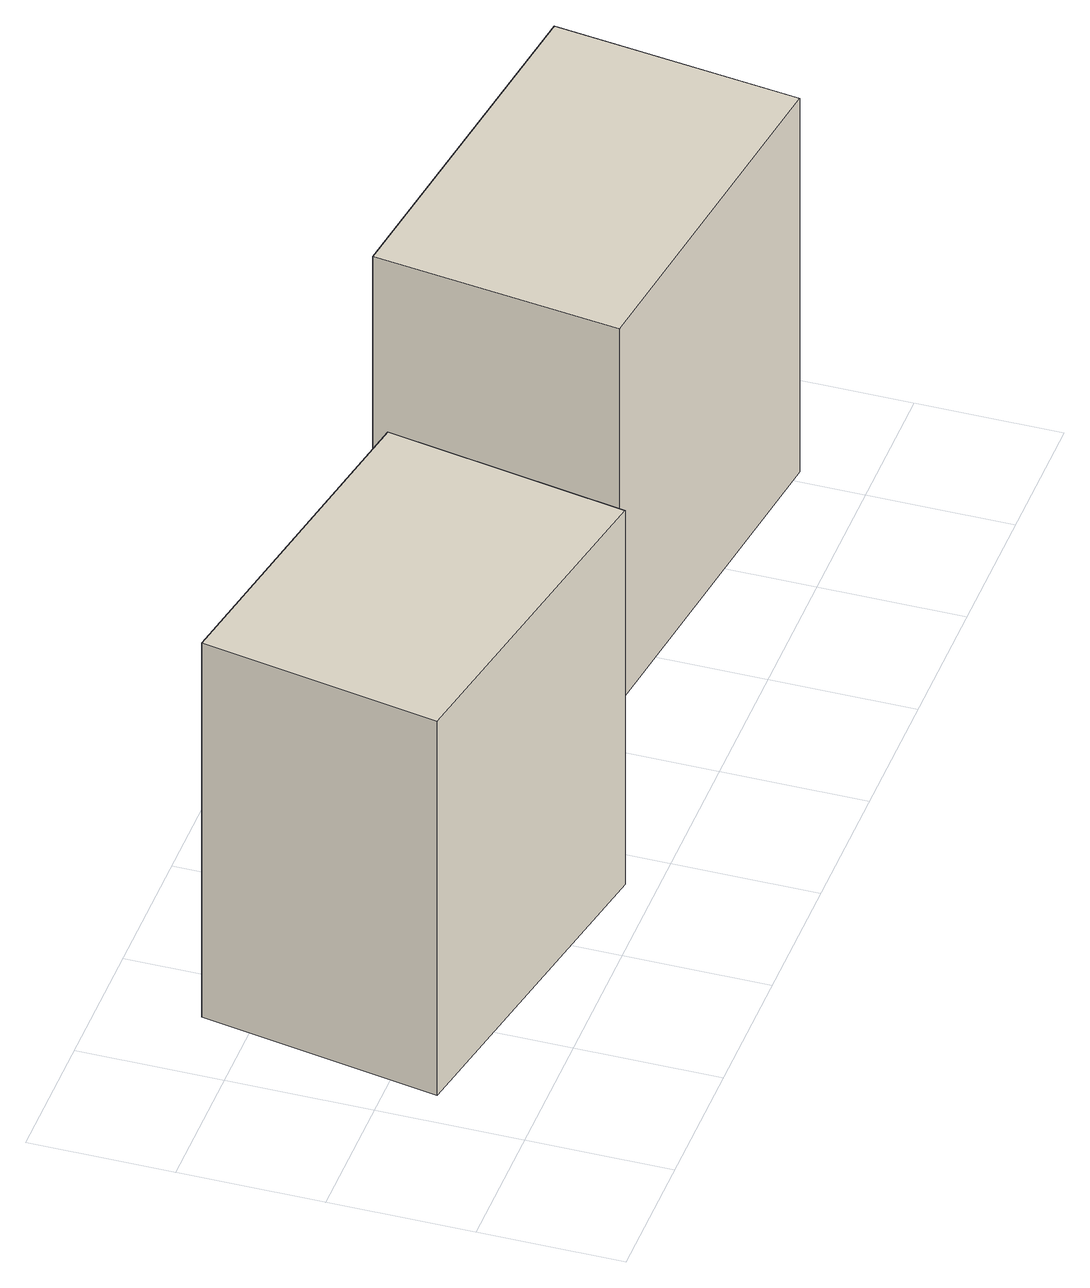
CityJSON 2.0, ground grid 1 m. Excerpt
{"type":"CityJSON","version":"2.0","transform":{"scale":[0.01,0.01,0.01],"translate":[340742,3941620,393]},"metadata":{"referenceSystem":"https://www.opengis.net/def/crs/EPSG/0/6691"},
"CityObjects":{
"building1":{"type":"Building","attributes":{"BuildingIDAttribute.prefecture":"14","BuildingIDAttribute.city":"14151","BuildingDetailAttribute.surveyYear":2015},"geometry":[{"type":"Solid","lod":"1","boundaries":[[[[0,1,2,3]],[[2,4,5,3]],[[1,6,4,2]],[[0,7,6,1]],[[3,5,7,0]],[[4,6,7,5]]]]}]},
"building2":{"type":"Building","attributes":{"BuildingIDAttribute.prefecture":"14","BuildingIDAttribute.city":"14151","BuildingDetailAttribute.surveyYear":2015},"geometry":[{"type":"Solid","lod":"1","boundaries":[[[[8,9,10,11]],[[10,12,13,11]],[[9,14,12,10]],[[8,15,14,9]],[[11,13,15,8]],[[12,14,15,13]]]]}]}
},
"vertices":[
[302,189,48],[271,21,48],[27,67,48],[58,234,48],[27,67,348],[58,234,348],[271,21,348],[302,189,348],
[436,78,58],[459,250,58],[721,214,58],[698,43,58],[721,214,358],[698,43,358],[459,250,358],[436,78,358]
]}
